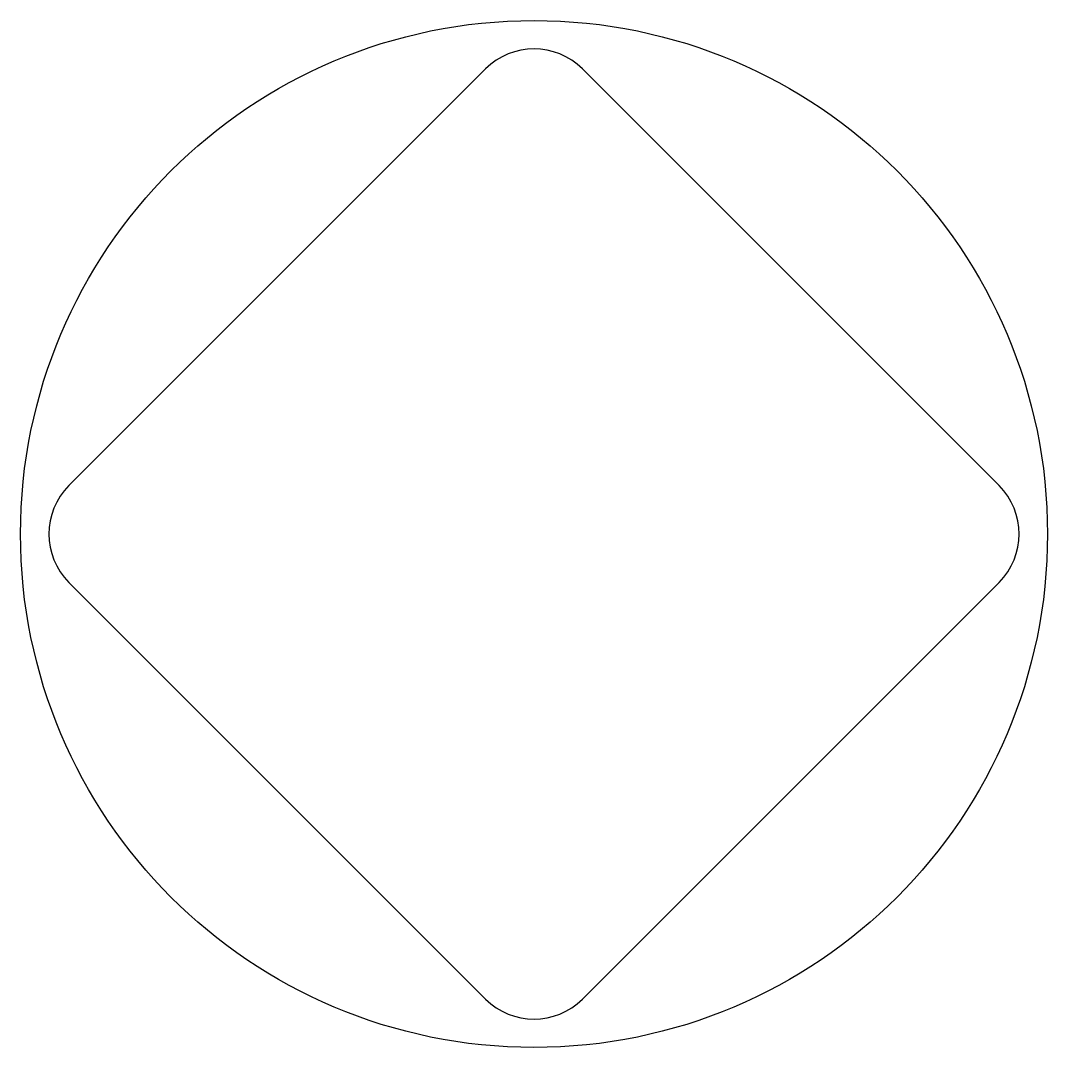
# Model space of a CAD drawing. Header units: metres. Extents: x -15 to 15, y -15 to 15.
import ezdxf

# ---------------------------------------------------------------- set-up
doc = ezdxf.new("R2010")
doc.units = ezdxf.units.M

msp = doc.modelspace()

# ---------------------------------------------------------------- linework, layer by layer
at = {"layer": 'PARAMETRIX'}
for p, q in [((-1.4142, 13.5858), (-13.5858, 1.4142)), ((13.5858, 1.4142), (1.4142, 13.5858)), ((-13.5858, -1.4142), (-1.4142, -13.5858)), ((1.4142, -13.5858), (13.5858, -1.4142))]:
    msp.add_line(p, q, dxfattribs=at)
msp.add_circle((0, 0), 15, dxfattribs=at)
for centre, start, end in [((0, 12.1716), 45, 135), ((-12.1716, 0), 135, 225), ((12.1716, 0), 315, 45), ((0, -12.1716), 225, 315)]:
    msp.add_arc(centre, 2, start, end, dxfattribs=at)

doc.saveas('drawing.dxf')
